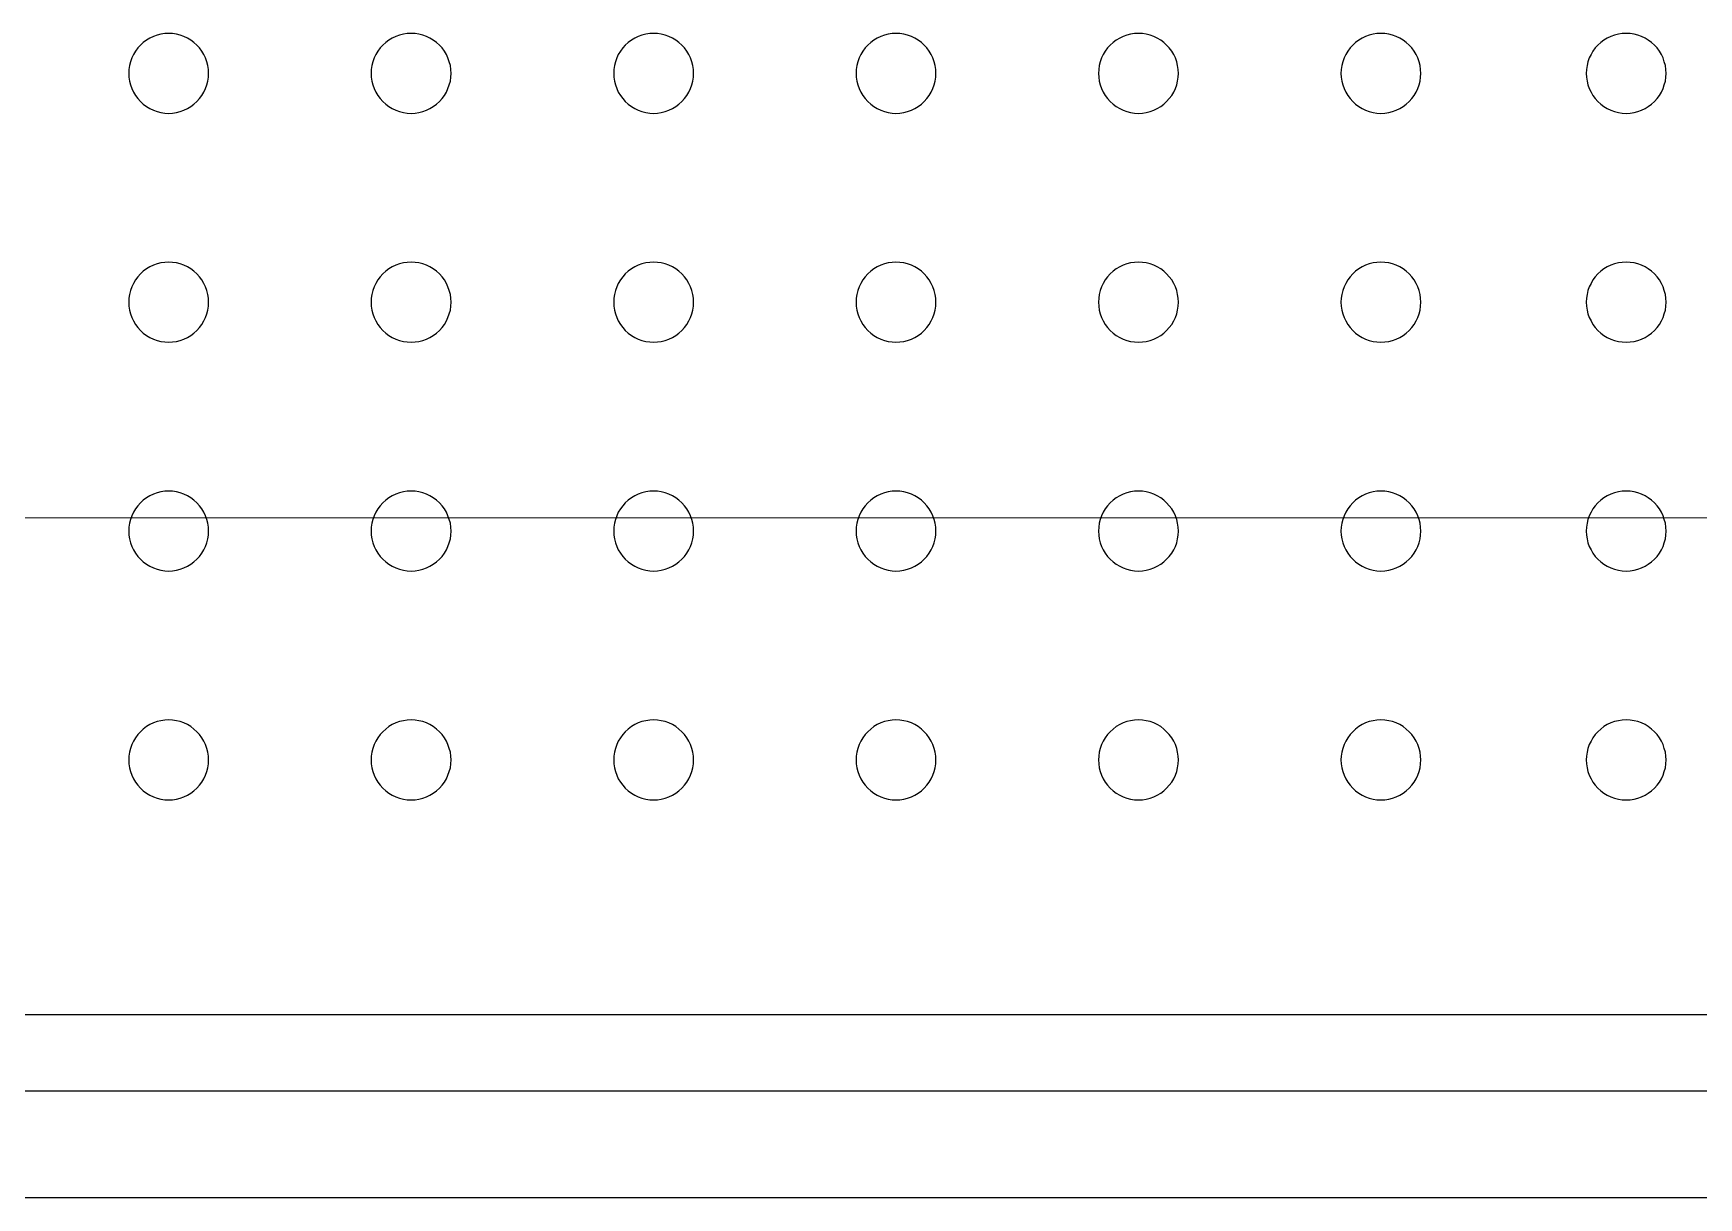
# Model space of a CAD drawing. Header units: millimetres. Extents: x -159872 to 386485, y -250577 to 158966.
# Drawn here: x 158879.3 to 159005.1, y 9979.2 to 10067.2 of the extents above; entities that cross this region are included whole.
import ezdxf

# ---------------------------------------------------------------- set-up
doc = ezdxf.new("R2010")
doc.units = ezdxf.units.MM
doc.layers.get('0').update_dxf_attribs({"lineweight": 25})
doc.layers.add('LDS-equipment-kitchen equipment', color=3, linetype='Continuous', lineweight=13)

# ---------------------------------------------------------------- blocks, each defined once
blk = doc.blocks.new('A$C41f9af21')
at = {"lineweight": 25}
for points in [[(258.39, 441.9, 0), (258.4, 441.61, 0), (258.45, 441.31, 0), (258.52, 441.03, 0), (258.62, 440.75, 0), (258.75, 440.48, 0), (258.9, 440.23, 0), (259.08, 439.99, 0), (259.27, 439.77, 0), (259.49, 439.57, 0), (259.73, 439.39, 0), (259.99, 439.24, 0), (260.25, 439.11, 0), (260.53, 439.01, 0), (260.82, 438.94, 0), (261.11, 438.9, 0), (261.41, 438.88, 0), (261.7, 438.9, 0), (262, 438.94, 0), (262.28, 439.01, 0), (262.56, 439.11, 0), (262.83, 439.24, 0), (263.08, 439.39, 0), (263.32, 439.57, 0), (263.54, 439.77, 0), (263.74, 439.99, 0), (263.92, 440.23, 0), (264.07, 440.48, 0), (264.2, 440.75, 0), (264.3, 441.03, 0), (264.37, 441.31, 0), (264.41, 441.61, 0), (264.43, 441.9, 0), (264.41, 442.2, 0), (264.37, 442.49, 0), (264.3, 442.78, 0), (264.2, 443.06, 0), (264.07, 443.32, 0), (263.92, 443.58, 0), (263.74, 443.82, 0), (263.54, 444.04, 0), (263.32, 444.23, 0), (263.08, 444.41, 0), (262.83, 444.56, 0), (262.56, 444.69, 0), (262.28, 444.79, 0), (262, 444.86, 0), (261.7, 444.91, 0), (261.41, 444.92, 0), (261.11, 444.91, 0), (260.82, 444.86, 0), (260.53, 444.79, 0), (260.25, 444.69, 0), (259.99, 444.56, 0), (259.73, 444.41, 0), (259.49, 444.23, 0), (259.27, 444.04, 0), (259.08, 443.82, 0), (258.9, 443.58, 0), (258.75, 443.32, 0), (258.62, 443.06, 0), (258.52, 442.78, 0), (258.45, 442.49, 0), (258.4, 442.2, 0), (258.39, 441.9, 0)], [(276.71, 441.9, 0), (276.72, 441.61, 0), (276.77, 441.31, 0), (276.84, 441.03, 0), (276.94, 440.75, 0), (277.06, 440.48, 0), (277.22, 440.23, 0), (277.39, 439.99, 0), (277.59, 439.77, 0), (277.81, 439.57, 0), (278.05, 439.39, 0), (278.3, 439.24, 0), (278.57, 439.11, 0), (278.85, 439.01, 0), (279.14, 438.94, 0), (279.43, 438.9, 0), (279.73, 438.88, 0), (280.02, 438.9, 0), (280.31, 438.94, 0), (280.6, 439.01, 0), (280.88, 439.11, 0), (281.15, 439.24, 0), (281.4, 439.39, 0), (281.64, 439.57, 0), (281.86, 439.77, 0), (282.06, 439.99, 0), (282.24, 440.23, 0), (282.39, 440.48, 0), (282.51, 440.75, 0), (282.61, 441.03, 0), (282.69, 441.31, 0), (282.73, 441.61, 0), (282.74, 441.9, 0), (282.73, 442.2, 0), (282.69, 442.49, 0), (282.61, 442.78, 0), (282.51, 443.06, 0), (282.39, 443.32, 0), (282.24, 443.58, 0), (282.06, 443.82, 0), (281.86, 444.04, 0), (281.64, 444.23, 0), (281.4, 444.41, 0), (281.15, 444.56, 0), (280.88, 444.69, 0), (280.6, 444.79, 0), (280.31, 444.86, 0), (280.02, 444.91, 0), (279.73, 444.92, 0), (279.43, 444.91, 0), (279.14, 444.86, 0), (278.85, 444.79, 0), (278.57, 444.69, 0), (278.3, 444.56, 0), (278.05, 444.41, 0), (277.81, 444.23, 0), (277.59, 444.04, 0), (277.39, 443.82, 0), (277.22, 443.58, 0), (277.06, 443.32, 0), (276.94, 443.06, 0), (276.84, 442.78, 0), (276.77, 442.49, 0), (276.72, 442.2, 0), (276.71, 441.9, 0)], [(295.03, 441.9, 0), (295.04, 441.61, 0), (295.08, 441.31, 0), (295.16, 441.03, 0), (295.26, 440.75, 0), (295.38, 440.48, 0), (295.54, 440.23, 0), (295.71, 439.99, 0), (295.91, 439.77, 0), (296.13, 439.57, 0), (296.37, 439.39, 0), (296.62, 439.24, 0), (296.89, 439.11, 0), (297.17, 439.01, 0), (297.46, 438.94, 0), (297.75, 438.9, 0), (298.04, 438.88, 0), (298.34, 438.9, 0), (298.63, 438.94, 0), (298.92, 439.01, 0), (299.2, 439.11, 0), (299.47, 439.24, 0), (299.72, 439.39, 0), (299.96, 439.57, 0), (300.18, 439.77, 0), (300.38, 439.99, 0), (300.55, 440.23, 0), (300.71, 440.48, 0), (300.83, 440.75, 0), (300.93, 441.03, 0), (301, 441.31, 0), (301.05, 441.61, 0), (301.06, 441.9, 0), (301.05, 442.2, 0), (301, 442.49, 0), (300.93, 442.78, 0), (300.83, 443.06, 0), (300.71, 443.32, 0), (300.55, 443.58, 0), (300.38, 443.82, 0), (300.18, 444.04, 0), (299.96, 444.23, 0), (299.72, 444.41, 0), (299.47, 444.56, 0), (299.2, 444.69, 0), (298.92, 444.79, 0), (298.63, 444.86, 0), (298.34, 444.91, 0), (298.04, 444.92, 0), (297.75, 444.91, 0), (297.46, 444.86, 0), (297.17, 444.79, 0), (296.89, 444.69, 0), (296.62, 444.56, 0), (296.37, 444.41, 0), (296.13, 444.23, 0), (295.91, 444.04, 0), (295.71, 443.82, 0), (295.54, 443.58, 0), (295.38, 443.32, 0), (295.26, 443.06, 0), (295.16, 442.78, 0), (295.08, 442.49, 0), (295.04, 442.2, 0), (295.03, 441.9, 0)], [(313.34, 441.9, 0), (313.36, 441.61, 0), (313.4, 441.31, 0), (313.47, 441.03, 0), (313.57, 440.75, 0), (313.7, 440.48, 0), (313.85, 440.23, 0), (314.03, 439.99, 0), (314.23, 439.77, 0), (314.45, 439.57, 0), (314.69, 439.39, 0), (314.94, 439.24, 0), (315.21, 439.11, 0), (315.49, 439.01, 0), (315.77, 438.94, 0), (316.07, 438.9, 0), (316.36, 438.88, 0), (316.66, 438.9, 0), (316.95, 438.94, 0), (317.24, 439.01, 0), (317.52, 439.11, 0), (317.79, 439.24, 0), (318.04, 439.39, 0), (318.28, 439.57, 0), (318.5, 439.77, 0), (318.7, 439.99, 0), (318.87, 440.23, 0), (319.02, 440.48, 0), (319.15, 440.75, 0), (319.25, 441.03, 0), (319.32, 441.31, 0), (319.37, 441.61, 0), (319.38, 441.9, 0), (319.37, 442.2, 0), (319.32, 442.49, 0), (319.25, 442.78, 0), (319.15, 443.06, 0), (319.02, 443.32, 0), (318.87, 443.58, 0), (318.7, 443.82, 0), (318.5, 444.04, 0), (318.28, 444.23, 0), (318.04, 444.41, 0), (317.79, 444.56, 0), (317.52, 444.69, 0), (317.24, 444.79, 0), (316.95, 444.86, 0), (316.66, 444.91, 0), (316.36, 444.92, 0), (316.07, 444.91, 0), (315.77, 444.86, 0), (315.49, 444.79, 0), (315.21, 444.69, 0), (314.94, 444.56, 0), (314.69, 444.41, 0), (314.45, 444.23, 0), (314.23, 444.04, 0), (314.03, 443.82, 0), (313.85, 443.58, 0), (313.7, 443.32, 0), (313.57, 443.06, 0), (313.47, 442.78, 0), (313.4, 442.49, 0), (313.36, 442.2, 0), (313.34, 441.9, 0)], [(331.66, 441.9, 0), (331.68, 441.61, 0), (331.72, 441.31, 0), (331.79, 441.03, 0), (331.89, 440.75, 0), (332.02, 440.48, 0), (332.17, 440.23, 0), (332.35, 439.99, 0), (332.55, 439.77, 0), (332.77, 439.57, 0), (333, 439.39, 0), (333.26, 439.24, 0), (333.53, 439.11, 0), (333.8, 439.01, 0), (334.09, 438.94, 0), (334.39, 438.9, 0), (334.68, 438.88, 0), (334.98, 438.9, 0), (335.27, 438.94, 0), (335.56, 439.01, 0), (335.84, 439.11, 0), (336.1, 439.24, 0), (336.36, 439.39, 0), (336.6, 439.57, 0), (336.81, 439.77, 0), (337.01, 439.99, 0), (337.19, 440.23, 0), (337.34, 440.48, 0), (337.47, 440.75, 0), (337.57, 441.03, 0), (337.64, 441.31, 0), (337.68, 441.61, 0), (337.7, 441.9, 0), (337.68, 442.2, 0), (337.64, 442.49, 0), (337.57, 442.78, 0), (337.47, 443.06, 0), (337.34, 443.32, 0), (337.19, 443.58, 0), (337.01, 443.82, 0), (336.81, 444.04, 0), (336.6, 444.23, 0), (336.36, 444.41, 0), (336.1, 444.56, 0), (335.84, 444.69, 0), (335.56, 444.79, 0), (335.27, 444.86, 0), (334.98, 444.91, 0), (334.68, 444.92, 0), (334.39, 444.91, 0), (334.09, 444.86, 0), (333.8, 444.79, 0), (333.53, 444.69, 0), (333.26, 444.56, 0), (333, 444.41, 0), (332.77, 444.23, 0), (332.55, 444.04, 0), (332.35, 443.82, 0), (332.17, 443.58, 0), (332.02, 443.32, 0), (331.89, 443.06, 0), (331.79, 442.78, 0), (331.72, 442.49, 0), (331.68, 442.2, 0), (331.66, 441.9, 0)], [(349.98, 441.9, 0), (350, 441.61, 0), (350.04, 441.31, 0), (350.11, 441.03, 0), (350.21, 440.75, 0), (350.34, 440.48, 0), (350.49, 440.23, 0), (350.67, 439.99, 0), (350.87, 439.77, 0), (351.08, 439.57, 0), (351.32, 439.39, 0), (351.58, 439.24, 0), (351.84, 439.11, 0), (352.12, 439.01, 0), (352.41, 438.94, 0), (352.7, 438.9, 0), (353, 438.88, 0), (353.29, 438.9, 0), (353.59, 438.94, 0), (353.88, 439.01, 0), (354.15, 439.11, 0), (354.42, 439.24, 0), (354.68, 439.39, 0), (354.91, 439.57, 0), (355.13, 439.77, 0), (355.33, 439.99, 0), (355.51, 440.23, 0), (355.66, 440.48, 0), (355.79, 440.75, 0), (355.89, 441.03, 0), (355.96, 441.31, 0), (356, 441.61, 0), (356.02, 441.9, 0), (356, 442.2, 0), (355.96, 442.49, 0), (355.89, 442.78, 0), (355.79, 443.06, 0), (355.66, 443.32, 0), (355.51, 443.58, 0), (355.33, 443.82, 0), (355.13, 444.04, 0), (354.91, 444.23, 0), (354.68, 444.41, 0), (354.42, 444.56, 0), (354.15, 444.69, 0), (353.88, 444.79, 0), (353.59, 444.86, 0), (353.29, 444.91, 0), (353, 444.92, 0), (352.7, 444.91, 0), (352.41, 444.86, 0), (352.12, 444.79, 0), (351.84, 444.69, 0), (351.58, 444.56, 0), (351.32, 444.41, 0), (351.08, 444.23, 0), (350.87, 444.04, 0), (350.67, 443.82, 0), (350.49, 443.58, 0), (350.34, 443.32, 0), (350.21, 443.06, 0), (350.11, 442.78, 0), (350.04, 442.49, 0), (350, 442.2, 0), (349.98, 441.9, 0)], [(368.51, 441.9, 0), (368.52, 441.61, 0), (368.57, 441.31, 0), (368.64, 441.03, 0), (368.74, 440.75, 0), (368.87, 440.48, 0), (369.02, 440.23, 0), (369.19, 439.99, 0), (369.39, 439.77, 0), (369.61, 439.57, 0), (369.85, 439.39, 0), (370.1, 439.24, 0), (370.37, 439.11, 0), (370.65, 439.01, 0), (370.94, 438.94, 0), (371.23, 438.9, 0), (371.53, 438.88, 0), (371.82, 438.9, 0), (372.12, 438.94, 0), (372.4, 439.01, 0), (372.68, 439.11, 0), (372.95, 439.24, 0), (373.2, 439.39, 0), (373.44, 439.57, 0), (373.66, 439.77, 0), (373.86, 439.99, 0), (374.04, 440.23, 0), (374.19, 440.48, 0), (374.31, 440.75, 0), (374.41, 441.03, 0), (374.49, 441.31, 0), (374.53, 441.61, 0), (374.54, 441.9, 0), (374.53, 442.2, 0), (374.49, 442.49, 0), (374.41, 442.78, 0), (374.31, 443.06, 0), (374.19, 443.32, 0), (374.04, 443.58, 0), (373.86, 443.82, 0), (373.66, 444.04, 0), (373.44, 444.23, 0), (373.2, 444.41, 0), (372.95, 444.56, 0), (372.68, 444.69, 0), (372.4, 444.79, 0), (372.12, 444.86, 0), (371.82, 444.91, 0), (371.53, 444.92, 0), (371.23, 444.91, 0), (370.94, 444.86, 0), (370.65, 444.79, 0), (370.37, 444.69, 0), (370.1, 444.56, 0), (369.85, 444.41, 0), (369.61, 444.23, 0), (369.39, 444.04, 0), (369.19, 443.82, 0), (369.02, 443.58, 0), (368.87, 443.32, 0), (368.74, 443.06, 0), (368.64, 442.78, 0), (368.57, 442.49, 0), (368.52, 442.2, 0), (368.51, 441.9, 0)], [(258.39, 424.62, 0), (258.4, 424.32, 0), (258.45, 424.03, 0), (258.52, 423.74, 0), (258.62, 423.47, 0), (258.75, 423.2, 0), (258.9, 422.94, 0), (259.08, 422.71, 0), (259.27, 422.49, 0), (259.49, 422.29, 0), (259.73, 422.11, 0), (259.99, 421.96, 0), (260.25, 421.83, 0), (260.53, 421.73, 0), (260.82, 421.66, 0), (261.11, 421.62, 0), (261.41, 421.6, 0), (261.7, 421.62, 0), (262, 421.66, 0), (262.28, 421.73, 0), (262.56, 421.83, 0), (262.83, 421.96, 0), (263.08, 422.11, 0), (263.32, 422.29, 0), (263.54, 422.49, 0), (263.74, 422.71, 0), (263.92, 422.94, 0), (264.07, 423.2, 0), (264.2, 423.47, 0), (264.3, 423.74, 0), (264.37, 424.03, 0), (264.41, 424.32, 0), (264.43, 424.62, 0), (264.41, 424.92, 0), (264.37, 425.21, 0), (264.3, 425.5, 0), (264.2, 425.78, 0), (264.07, 426.04, 0), (263.92, 426.3, 0), (263.74, 426.54, 0), (263.54, 426.75, 0), (263.32, 426.95, 0), (263.08, 427.13, 0), (262.83, 427.28, 0), (262.56, 427.41, 0), (262.28, 427.51, 0), (262, 427.58, 0), (261.7, 427.62, 0), (261.41, 427.64, 0), (261.11, 427.62, 0), (260.82, 427.58, 0), (260.53, 427.51, 0), (260.25, 427.41, 0), (259.99, 427.28, 0), (259.73, 427.13, 0), (259.49, 426.95, 0), (259.27, 426.75, 0), (259.08, 426.54, 0), (258.9, 426.3, 0), (258.75, 426.04, 0), (258.62, 425.78, 0), (258.52, 425.5, 0), (258.45, 425.21, 0), (258.4, 424.92, 0), (258.39, 424.62, 0)], [(276.71, 424.62, 0), (276.72, 424.32, 0), (276.77, 424.03, 0), (276.84, 423.74, 0), (276.94, 423.47, 0), (277.06, 423.2, 0), (277.22, 422.94, 0), (277.39, 422.71, 0), (277.59, 422.49, 0), (277.81, 422.29, 0), (278.05, 422.11, 0), (278.3, 421.96, 0), (278.57, 421.83, 0), (278.85, 421.73, 0), (279.14, 421.66, 0), (279.43, 421.62, 0), (279.73, 421.6, 0), (280.02, 421.62, 0), (280.31, 421.66, 0), (280.6, 421.73, 0), (280.88, 421.83, 0), (281.15, 421.96, 0), (281.4, 422.11, 0), (281.64, 422.29, 0), (281.86, 422.49, 0), (282.06, 422.71, 0), (282.24, 422.94, 0), (282.39, 423.2, 0), (282.51, 423.47, 0), (282.61, 423.74, 0), (282.69, 424.03, 0), (282.73, 424.32, 0), (282.74, 424.62, 0), (282.73, 424.92, 0), (282.69, 425.21, 0), (282.61, 425.5, 0), (282.51, 425.78, 0), (282.39, 426.04, 0), (282.24, 426.3, 0), (282.06, 426.54, 0), (281.86, 426.75, 0), (281.64, 426.95, 0), (281.4, 427.13, 0), (281.15, 427.28, 0), (280.88, 427.41, 0), (280.6, 427.51, 0), (280.31, 427.58, 0), (280.02, 427.62, 0), (279.73, 427.64, 0), (279.43, 427.62, 0), (279.14, 427.58, 0), (278.85, 427.51, 0), (278.57, 427.41, 0), (278.3, 427.28, 0), (278.05, 427.13, 0), (277.81, 426.95, 0), (277.59, 426.75, 0), (277.39, 426.54, 0), (277.22, 426.3, 0), (277.06, 426.04, 0), (276.94, 425.78, 0), (276.84, 425.5, 0), (276.77, 425.21, 0), (276.72, 424.92, 0), (276.71, 424.62, 0)], [(295.03, 424.62, 0), (295.04, 424.32, 0), (295.08, 424.03, 0), (295.16, 423.74, 0), (295.26, 423.47, 0), (295.38, 423.2, 0), (295.54, 422.94, 0), (295.71, 422.71, 0), (295.91, 422.49, 0), (296.13, 422.29, 0), (296.37, 422.11, 0), (296.62, 421.96, 0), (296.89, 421.83, 0), (297.17, 421.73, 0), (297.46, 421.66, 0), (297.75, 421.62, 0), (298.04, 421.6, 0), (298.34, 421.62, 0), (298.63, 421.66, 0), (298.92, 421.73, 0), (299.2, 421.83, 0), (299.47, 421.96, 0), (299.72, 422.11, 0), (299.96, 422.29, 0), (300.18, 422.49, 0), (300.38, 422.71, 0), (300.55, 422.94, 0), (300.71, 423.2, 0), (300.83, 423.47, 0), (300.93, 423.74, 0), (301, 424.03, 0), (301.05, 424.32, 0), (301.06, 424.62, 0), (301.05, 424.92, 0), (301, 425.21, 0), (300.93, 425.5, 0), (300.83, 425.78, 0), (300.71, 426.04, 0), (300.55, 426.3, 0), (300.38, 426.54, 0), (300.18, 426.75, 0), (299.96, 426.95, 0), (299.72, 427.13, 0), (299.47, 427.28, 0), (299.2, 427.41, 0), (298.92, 427.51, 0), (298.63, 427.58, 0), (298.34, 427.62, 0), (298.04, 427.64, 0), (297.75, 427.62, 0), (297.46, 427.58, 0), (297.17, 427.51, 0), (296.89, 427.41, 0), (296.62, 427.28, 0), (296.37, 427.13, 0), (296.13, 426.95, 0), (295.91, 426.75, 0), (295.71, 426.54, 0), (295.54, 426.3, 0), (295.38, 426.04, 0), (295.26, 425.78, 0), (295.16, 425.5, 0), (295.08, 425.21, 0), (295.04, 424.92, 0), (295.03, 424.62, 0)], [(313.34, 424.62, 0), (313.36, 424.32, 0), (313.4, 424.03, 0), (313.47, 423.74, 0), (313.57, 423.47, 0), (313.7, 423.2, 0), (313.85, 422.94, 0), (314.03, 422.71, 0), (314.23, 422.49, 0), (314.45, 422.29, 0), (314.69, 422.11, 0), (314.94, 421.96, 0), (315.21, 421.83, 0), (315.49, 421.73, 0), (315.77, 421.66, 0), (316.07, 421.62, 0), (316.36, 421.6, 0), (316.66, 421.62, 0), (316.95, 421.66, 0), (317.24, 421.73, 0), (317.52, 421.83, 0), (317.79, 421.96, 0), (318.04, 422.11, 0), (318.28, 422.29, 0), (318.5, 422.49, 0), (318.7, 422.71, 0), (318.87, 422.94, 0), (319.02, 423.2, 0), (319.15, 423.47, 0), (319.25, 423.74, 0), (319.32, 424.03, 0), (319.37, 424.32, 0), (319.38, 424.62, 0), (319.37, 424.92, 0), (319.32, 425.21, 0), (319.25, 425.5, 0), (319.15, 425.78, 0), (319.02, 426.04, 0), (318.87, 426.3, 0), (318.7, 426.54, 0), (318.5, 426.75, 0), (318.28, 426.95, 0), (318.04, 427.13, 0), (317.79, 427.28, 0), (317.52, 427.41, 0), (317.24, 427.51, 0), (316.95, 427.58, 0), (316.66, 427.62, 0), (316.36, 427.64, 0), (316.07, 427.62, 0), (315.77, 427.58, 0), (315.49, 427.51, 0), (315.21, 427.41, 0), (314.94, 427.28, 0), (314.69, 427.13, 0), (314.45, 426.95, 0), (314.23, 426.75, 0), (314.03, 426.54, 0), (313.85, 426.3, 0), (313.7, 426.04, 0), (313.57, 425.78, 0), (313.47, 425.5, 0), (313.4, 425.21, 0), (313.36, 424.92, 0), (313.34, 424.62, 0)], [(331.66, 424.62, 0), (331.68, 424.32, 0), (331.72, 424.03, 0), (331.79, 423.74, 0), (331.89, 423.47, 0), (332.02, 423.2, 0), (332.17, 422.94, 0), (332.35, 422.71, 0), (332.55, 422.49, 0), (332.77, 422.29, 0), (333, 422.11, 0), (333.26, 421.96, 0), (333.53, 421.83, 0), (333.8, 421.73, 0), (334.09, 421.66, 0), (334.39, 421.62, 0), (334.68, 421.6, 0), (334.98, 421.62, 0), (335.27, 421.66, 0), (335.56, 421.73, 0), (335.84, 421.83, 0), (336.1, 421.96, 0), (336.36, 422.11, 0), (336.6, 422.29, 0), (336.81, 422.49, 0), (337.01, 422.71, 0), (337.19, 422.94, 0), (337.34, 423.2, 0), (337.47, 423.47, 0), (337.57, 423.74, 0), (337.64, 424.03, 0), (337.68, 424.32, 0), (337.7, 424.62, 0), (337.68, 424.92, 0), (337.64, 425.21, 0), (337.57, 425.5, 0), (337.47, 425.78, 0), (337.34, 426.04, 0), (337.19, 426.3, 0), (337.01, 426.54, 0), (336.81, 426.75, 0), (336.6, 426.95, 0), (336.36, 427.13, 0), (336.1, 427.28, 0), (335.84, 427.41, 0), (335.56, 427.51, 0), (335.27, 427.58, 0), (334.98, 427.62, 0), (334.68, 427.64, 0), (334.39, 427.62, 0), (334.09, 427.58, 0), (333.8, 427.51, 0), (333.53, 427.41, 0), (333.26, 427.28, 0), (333, 427.13, 0), (332.77, 426.95, 0), (332.55, 426.75, 0), (332.35, 426.54, 0), (332.17, 426.3, 0), (332.02, 426.04, 0), (331.89, 425.78, 0), (331.79, 425.5, 0), (331.72, 425.21, 0), (331.68, 424.92, 0), (331.66, 424.62, 0)], [(349.98, 424.62, 0), (350, 424.32, 0), (350.04, 424.03, 0), (350.11, 423.74, 0), (350.21, 423.47, 0), (350.34, 423.2, 0), (350.49, 422.94, 0), (350.67, 422.71, 0), (350.87, 422.49, 0), (351.08, 422.29, 0), (351.32, 422.11, 0), (351.58, 421.96, 0), (351.84, 421.83, 0), (352.12, 421.73, 0), (352.41, 421.66, 0), (352.7, 421.62, 0), (353, 421.6, 0), (353.29, 421.62, 0), (353.59, 421.66, 0), (353.88, 421.73, 0), (354.15, 421.83, 0), (354.42, 421.96, 0), (354.68, 422.11, 0), (354.91, 422.29, 0), (355.13, 422.49, 0), (355.33, 422.71, 0), (355.51, 422.94, 0), (355.66, 423.2, 0), (355.79, 423.47, 0), (355.89, 423.74, 0), (355.96, 424.03, 0), (356, 424.32, 0), (356.02, 424.62, 0), (356, 424.92, 0), (355.96, 425.21, 0), (355.89, 425.5, 0), (355.79, 425.78, 0), (355.66, 426.04, 0), (355.51, 426.3, 0), (355.33, 426.54, 0), (355.13, 426.75, 0), (354.91, 426.95, 0), (354.68, 427.13, 0), (354.42, 427.28, 0), (354.15, 427.41, 0), (353.88, 427.51, 0), (353.59, 427.58, 0), (353.29, 427.62, 0), (353, 427.64, 0), (352.7, 427.62, 0), (352.41, 427.58, 0), (352.12, 427.51, 0), (351.84, 427.41, 0), (351.58, 427.28, 0), (351.32, 427.13, 0), (351.08, 426.95, 0), (350.87, 426.75, 0), (350.67, 426.54, 0), (350.49, 426.3, 0), (350.34, 426.04, 0), (350.21, 425.78, 0), (350.11, 425.5, 0), (350.04, 425.21, 0), (350, 424.92, 0), (349.98, 424.62, 0)], [(368.51, 424.62, 0), (368.52, 424.32, 0), (368.57, 424.03, 0), (368.64, 423.74, 0), (368.74, 423.47, 0), (368.87, 423.2, 0), (369.02, 422.94, 0), (369.19, 422.71, 0), (369.39, 422.49, 0), (369.61, 422.29, 0), (369.85, 422.11, 0), (370.1, 421.96, 0), (370.37, 421.83, 0), (370.65, 421.73, 0), (370.94, 421.66, 0), (371.23, 421.62, 0), (371.53, 421.6, 0), (371.82, 421.62, 0), (372.12, 421.66, 0), (372.4, 421.73, 0), (372.68, 421.83, 0), (372.95, 421.96, 0), (373.2, 422.11, 0), (373.44, 422.29, 0), (373.66, 422.49, 0), (373.86, 422.71, 0), (374.04, 422.94, 0), (374.19, 423.2, 0), (374.31, 423.47, 0), (374.41, 423.74, 0), (374.49, 424.03, 0), (374.53, 424.32, 0), (374.54, 424.62, 0), (374.53, 424.92, 0), (374.49, 425.21, 0), (374.41, 425.5, 0), (374.31, 425.78, 0), (374.19, 426.04, 0), (374.04, 426.3, 0), (373.86, 426.54, 0), (373.66, 426.75, 0), (373.44, 426.95, 0), (373.2, 427.13, 0), (372.95, 427.28, 0), (372.68, 427.41, 0), (372.4, 427.51, 0), (372.12, 427.58, 0), (371.82, 427.62, 0), (371.53, 427.64, 0), (371.23, 427.62, 0), (370.94, 427.58, 0), (370.65, 427.51, 0), (370.37, 427.41, 0), (370.1, 427.28, 0), (369.85, 427.13, 0), (369.61, 426.95, 0), (369.39, 426.75, 0), (369.19, 426.54, 0), (369.02, 426.3, 0), (368.87, 426.04, 0), (368.74, 425.78, 0), (368.64, 425.5, 0), (368.57, 425.21, 0), (368.52, 424.92, 0), (368.51, 424.62, 0)], [(258.39, 407.34, 0), (258.4, 407.04, 0), (258.45, 406.75, 0), (258.52, 406.46, 0), (258.62, 406.18, 0), (258.75, 405.92, 0), (258.9, 405.66, 0), (259.08, 405.42, 0), (259.27, 405.21, 0), (259.49, 405.01, 0), (259.73, 404.83, 0), (259.99, 404.68, 0), (260.25, 404.55, 0), (260.53, 404.45, 0), (260.82, 404.38, 0), (261.11, 404.34, 0), (261.41, 404.32, 0), (261.7, 404.34, 0), (262, 404.38, 0), (262.28, 404.45, 0), (262.56, 404.55, 0), (262.83, 404.68, 0), (263.08, 404.83, 0), (263.32, 405.01, 0), (263.54, 405.21, 0), (263.74, 405.42, 0), (263.92, 405.66, 0), (264.07, 405.92, 0), (264.2, 406.18, 0), (264.3, 406.46, 0), (264.37, 406.75, 0), (264.41, 407.04, 0), (264.43, 407.34, 0), (264.41, 407.63, 0), (264.37, 407.93, 0), (264.3, 408.22, 0), (264.2, 408.49, 0), (264.07, 408.76, 0), (263.92, 409.02, 0), (263.74, 409.25, 0), (263.54, 409.47, 0), (263.32, 409.67, 0), (263.08, 409.85, 0), (262.83, 410, 0), (262.56, 410.13, 0), (262.28, 410.23, 0), (262, 410.3, 0), (261.7, 410.34, 0), (261.41, 410.36, 0), (261.11, 410.34, 0), (260.82, 410.3, 0), (260.53, 410.23, 0), (260.25, 410.13, 0), (259.99, 410, 0), (259.73, 409.85, 0), (259.49, 409.67, 0), (259.27, 409.47, 0), (259.08, 409.25, 0), (258.9, 409.02, 0), (258.75, 408.76, 0), (258.62, 408.49, 0), (258.52, 408.22, 0), (258.45, 407.93, 0), (258.4, 407.63, 0), (258.39, 407.34, 0)], [(276.71, 407.34, 0), (276.72, 407.04, 0), (276.77, 406.75, 0), (276.84, 406.46, 0), (276.94, 406.18, 0), (277.06, 405.92, 0), (277.22, 405.66, 0), (277.39, 405.42, 0), (277.59, 405.21, 0), (277.81, 405.01, 0), (278.05, 404.83, 0), (278.3, 404.68, 0), (278.57, 404.55, 0), (278.85, 404.45, 0), (279.14, 404.38, 0), (279.43, 404.34, 0), (279.73, 404.32, 0), (280.02, 404.34, 0), (280.31, 404.38, 0), (280.6, 404.45, 0), (280.88, 404.55, 0), (281.15, 404.68, 0), (281.4, 404.83, 0), (281.64, 405.01, 0), (281.86, 405.21, 0), (282.06, 405.42, 0), (282.24, 405.66, 0), (282.39, 405.92, 0), (282.51, 406.18, 0), (282.61, 406.46, 0), (282.69, 406.75, 0), (282.73, 407.04, 0), (282.74, 407.34, 0), (282.73, 407.63, 0), (282.69, 407.93, 0), (282.61, 408.22, 0), (282.51, 408.49, 0), (282.39, 408.76, 0), (282.24, 409.02, 0), (282.06, 409.25, 0), (281.86, 409.47, 0), (281.64, 409.67, 0), (281.4, 409.85, 0), (281.15, 410, 0), (280.88, 410.13, 0), (280.6, 410.23, 0), (280.31, 410.3, 0), (280.02, 410.34, 0), (279.73, 410.36, 0), (279.43, 410.34, 0), (279.14, 410.3, 0), (278.85, 410.23, 0), (278.57, 410.13, 0), (278.3, 410, 0), (278.05, 409.85, 0), (277.81, 409.67, 0), (277.59, 409.47, 0), (277.39, 409.25, 0), (277.22, 409.02, 0), (277.06, 408.76, 0), (276.94, 408.49, 0), (276.84, 408.22, 0), (276.77, 407.93, 0), (276.72, 407.63, 0), (276.71, 407.34, 0)], [(295.03, 407.34, 0), (295.04, 407.04, 0), (295.08, 406.75, 0), (295.16, 406.46, 0), (295.26, 406.18, 0), (295.38, 405.92, 0), (295.54, 405.66, 0), (295.71, 405.42, 0), (295.91, 405.21, 0), (296.13, 405.01, 0), (296.37, 404.83, 0), (296.62, 404.68, 0), (296.89, 404.55, 0), (297.17, 404.45, 0), (297.46, 404.38, 0), (297.75, 404.34, 0), (298.04, 404.32, 0), (298.34, 404.34, 0), (298.63, 404.38, 0), (298.92, 404.45, 0), (299.2, 404.55, 0), (299.47, 404.68, 0), (299.72, 404.83, 0), (299.96, 405.01, 0), (300.18, 405.21, 0), (300.38, 405.42, 0), (300.55, 405.66, 0), (300.71, 405.92, 0), (300.83, 406.18, 0), (300.93, 406.46, 0), (301, 406.75, 0), (301.05, 407.04, 0), (301.06, 407.34, 0), (301.05, 407.63, 0), (301, 407.93, 0), (300.93, 408.22, 0), (300.83, 408.49, 0), (300.71, 408.76, 0), (300.55, 409.02, 0), (300.38, 409.25, 0), (300.18, 409.47, 0), (299.96, 409.67, 0), (299.72, 409.85, 0), (299.47, 410, 0), (299.2, 410.13, 0), (298.92, 410.23, 0), (298.63, 410.3, 0), (298.34, 410.34, 0), (298.04, 410.36, 0), (297.75, 410.34, 0), (297.46, 410.3, 0), (297.17, 410.23, 0), (296.89, 410.13, 0), (296.62, 410, 0), (296.37, 409.85, 0), (296.13, 409.67, 0), (295.91, 409.47, 0), (295.71, 409.25, 0), (295.54, 409.02, 0), (295.38, 408.76, 0), (295.26, 408.49, 0), (295.16, 408.22, 0), (295.08, 407.93, 0), (295.04, 407.63, 0), (295.03, 407.34, 0)], [(313.34, 407.34, 0), (313.36, 407.04, 0), (313.4, 406.75, 0), (313.47, 406.46, 0), (313.57, 406.18, 0), (313.7, 405.92, 0), (313.85, 405.66, 0), (314.03, 405.42, 0), (314.23, 405.21, 0), (314.45, 405.01, 0), (314.69, 404.83, 0), (314.94, 404.68, 0), (315.21, 404.55, 0), (315.49, 404.45, 0), (315.77, 404.38, 0), (316.07, 404.34, 0), (316.36, 404.32, 0), (316.66, 404.34, 0), (316.95, 404.38, 0), (317.24, 404.45, 0), (317.52, 404.55, 0), (317.79, 404.68, 0), (318.04, 404.83, 0), (318.28, 405.01, 0), (318.5, 405.21, 0), (318.7, 405.42, 0), (318.87, 405.66, 0), (319.02, 405.92, 0), (319.15, 406.18, 0), (319.25, 406.46, 0), (319.32, 406.75, 0), (319.37, 407.04, 0), (319.38, 407.34, 0), (319.37, 407.63, 0), (319.32, 407.93, 0), (319.25, 408.22, 0), (319.15, 408.49, 0), (319.02, 408.76, 0), (318.87, 409.02, 0), (318.7, 409.25, 0), (318.5, 409.47, 0), (318.28, 409.67, 0), (318.04, 409.85, 0), (317.79, 410, 0), (317.52, 410.13, 0), (317.24, 410.23, 0), (316.95, 410.3, 0), (316.66, 410.34, 0), (316.36, 410.36, 0), (316.07, 410.34, 0), (315.77, 410.3, 0), (315.49, 410.23, 0), (315.21, 410.13, 0), (314.94, 410, 0), (314.69, 409.85, 0), (314.45, 409.67, 0), (314.23, 409.47, 0), (314.03, 409.25, 0), (313.85, 409.02, 0), (313.7, 408.76, 0), (313.57, 408.49, 0), (313.47, 408.22, 0), (313.4, 407.93, 0), (313.36, 407.63, 0), (313.34, 407.34, 0)], [(331.66, 407.34, 0), (331.68, 407.04, 0), (331.72, 406.75, 0), (331.79, 406.46, 0), (331.89, 406.18, 0), (332.02, 405.92, 0), (332.17, 405.66, 0), (332.35, 405.42, 0), (332.55, 405.21, 0), (332.77, 405.01, 0), (333, 404.83, 0), (333.26, 404.68, 0), (333.53, 404.55, 0), (333.8, 404.45, 0), (334.09, 404.38, 0), (334.39, 404.34, 0), (334.68, 404.32, 0), (334.98, 404.34, 0), (335.27, 404.38, 0), (335.56, 404.45, 0), (335.84, 404.55, 0), (336.1, 404.68, 0), (336.36, 404.83, 0), (336.6, 405.01, 0), (336.81, 405.21, 0), (337.01, 405.42, 0), (337.19, 405.66, 0), (337.34, 405.92, 0), (337.47, 406.18, 0), (337.57, 406.46, 0), (337.64, 406.75, 0), (337.68, 407.04, 0), (337.7, 407.34, 0), (337.68, 407.63, 0), (337.64, 407.93, 0), (337.57, 408.22, 0), (337.47, 408.49, 0), (337.34, 408.76, 0), (337.19, 409.02, 0), (337.01, 409.25, 0), (336.81, 409.47, 0), (336.6, 409.67, 0), (336.36, 409.85, 0), (336.1, 410, 0), (335.84, 410.13, 0), (335.56, 410.23, 0), (335.27, 410.3, 0), (334.98, 410.34, 0), (334.68, 410.36, 0), (334.39, 410.34, 0), (334.09, 410.3, 0), (333.8, 410.23, 0), (333.53, 410.13, 0), (333.26, 410, 0), (333, 409.85, 0), (332.77, 409.67, 0), (332.55, 409.47, 0), (332.35, 409.25, 0), (332.17, 409.02, 0), (332.02, 408.76, 0), (331.89, 408.49, 0), (331.79, 408.22, 0), (331.72, 407.93, 0), (331.68, 407.63, 0), (331.66, 407.34, 0)], [(349.98, 407.34, 0), (350, 407.04, 0), (350.04, 406.75, 0), (350.11, 406.46, 0), (350.21, 406.18, 0), (350.34, 405.92, 0), (350.49, 405.66, 0), (350.67, 405.42, 0), (350.87, 405.21, 0), (351.08, 405.01, 0), (351.32, 404.83, 0), (351.58, 404.68, 0), (351.84, 404.55, 0), (352.12, 404.45, 0), (352.41, 404.38, 0), (352.7, 404.34, 0), (353, 404.32, 0), (353.29, 404.34, 0), (353.59, 404.38, 0), (353.88, 404.45, 0), (354.15, 404.55, 0), (354.42, 404.68, 0), (354.68, 404.83, 0), (354.91, 405.01, 0), (355.13, 405.21, 0), (355.33, 405.42, 0), (355.51, 405.66, 0), (355.66, 405.92, 0), (355.79, 406.18, 0), (355.89, 406.46, 0), (355.96, 406.75, 0), (356, 407.04, 0), (356.02, 407.34, 0), (356, 407.63, 0), (355.96, 407.93, 0), (355.89, 408.22, 0), (355.79, 408.49, 0), (355.66, 408.76, 0), (355.51, 409.02, 0), (355.33, 409.25, 0), (355.13, 409.47, 0), (354.91, 409.67, 0), (354.68, 409.85, 0), (354.42, 410, 0), (354.15, 410.13, 0), (353.88, 410.23, 0), (353.59, 410.3, 0), (353.29, 410.34, 0), (353, 410.36, 0), (352.7, 410.34, 0), (352.41, 410.3, 0), (352.12, 410.23, 0), (351.84, 410.13, 0), (351.58, 410, 0), (351.32, 409.85, 0), (351.08, 409.67, 0), (350.87, 409.47, 0), (350.67, 409.25, 0), (350.49, 409.02, 0), (350.34, 408.76, 0), (350.21, 408.49, 0), (350.11, 408.22, 0), (350.04, 407.93, 0), (350, 407.63, 0), (349.98, 407.34, 0)], [(368.51, 407.34, 0), (368.52, 407.04, 0), (368.57, 406.75, 0), (368.64, 406.46, 0), (368.74, 406.18, 0), (368.87, 405.92, 0), (369.02, 405.66, 0), (369.19, 405.42, 0), (369.39, 405.21, 0), (369.61, 405.01, 0), (369.85, 404.83, 0), (370.1, 404.68, 0), (370.37, 404.55, 0), (370.65, 404.45, 0), (370.94, 404.38, 0), (371.23, 404.34, 0), (371.53, 404.32, 0), (371.82, 404.34, 0), (372.12, 404.38, 0), (372.4, 404.45, 0), (372.68, 404.55, 0), (372.95, 404.68, 0), (373.2, 404.83, 0), (373.44, 405.01, 0), (373.66, 405.21, 0), (373.86, 405.42, 0), (374.04, 405.66, 0), (374.19, 405.92, 0), (374.31, 406.18, 0), (374.41, 406.46, 0), (374.49, 406.75, 0), (374.53, 407.04, 0), (374.54, 407.34, 0), (374.53, 407.63, 0), (374.49, 407.93, 0), (374.41, 408.22, 0), (374.31, 408.49, 0), (374.19, 408.76, 0), (374.04, 409.02, 0), (373.86, 409.25, 0), (373.66, 409.47, 0), (373.44, 409.67, 0), (373.2, 409.85, 0), (372.95, 410, 0), (372.68, 410.13, 0), (372.4, 410.23, 0), (372.12, 410.3, 0), (371.82, 410.34, 0), (371.53, 410.36, 0), (371.23, 410.34, 0), (370.94, 410.3, 0), (370.65, 410.23, 0), (370.37, 410.13, 0), (370.1, 410, 0), (369.85, 409.85, 0), (369.61, 409.67, 0), (369.39, 409.47, 0), (369.19, 409.25, 0), (369.02, 409.02, 0), (368.87, 408.76, 0), (368.74, 408.49, 0), (368.64, 408.22, 0), (368.57, 407.93, 0), (368.52, 407.63, 0), (368.51, 407.34, 0)], [(258.39, 390.06, 0), (258.4, 389.76, 0), (258.45, 389.47, 0), (258.52, 389.18, 0), (258.62, 388.9, 0), (258.75, 388.64, 0), (258.9, 388.38, 0), (259.08, 388.14, 0), (259.27, 387.92, 0), (259.49, 387.73, 0), (259.73, 387.55, 0), (259.99, 387.4, 0), (260.25, 387.27, 0), (260.53, 387.17, 0), (260.82, 387.1, 0), (261.11, 387.05, 0), (261.41, 387.04, 0), (261.7, 387.05, 0), (262, 387.1, 0), (262.28, 387.17, 0), (262.56, 387.27, 0), (262.83, 387.4, 0), (263.08, 387.55, 0), (263.32, 387.73, 0), (263.54, 387.92, 0), (263.74, 388.14, 0), (263.92, 388.38, 0), (264.07, 388.64, 0), (264.2, 388.9, 0), (264.3, 389.18, 0), (264.37, 389.47, 0), (264.41, 389.76, 0), (264.43, 390.06, 0), (264.41, 390.35, 0), (264.37, 390.65, 0), (264.3, 390.93, 0), (264.2, 391.21, 0), (264.07, 391.48, 0), (263.92, 391.73, 0), (263.74, 391.97, 0), (263.54, 392.19, 0), (263.32, 392.39, 0), (263.08, 392.57, 0), (262.83, 392.72, 0), (262.56, 392.85, 0), (262.28, 392.95, 0), (262, 393.02, 0), (261.7, 393.06, 0), (261.41, 393.08, 0), (261.11, 393.06, 0), (260.82, 393.02, 0), (260.53, 392.95, 0), (260.25, 392.85, 0), (259.99, 392.72, 0), (259.73, 392.57, 0), (259.49, 392.39, 0), (259.27, 392.19, 0), (259.08, 391.97, 0), (258.9, 391.73, 0), (258.75, 391.48, 0), (258.62, 391.21, 0), (258.52, 390.93, 0), (258.45, 390.65, 0), (258.4, 390.35, 0), (258.39, 390.06, 0)], [(276.71, 390.06, 0), (276.72, 389.76, 0), (276.77, 389.47, 0), (276.84, 389.18, 0), (276.94, 388.9, 0), (277.06, 388.64, 0), (277.22, 388.38, 0), (277.39, 388.14, 0), (277.59, 387.92, 0), (277.81, 387.73, 0), (278.05, 387.55, 0), (278.3, 387.4, 0), (278.57, 387.27, 0), (278.85, 387.17, 0), (279.14, 387.1, 0), (279.43, 387.05, 0), (279.73, 387.04, 0), (280.02, 387.05, 0), (280.31, 387.1, 0), (280.6, 387.17, 0), (280.88, 387.27, 0), (281.15, 387.4, 0), (281.4, 387.55, 0), (281.64, 387.73, 0), (281.86, 387.92, 0), (282.06, 388.14, 0), (282.24, 388.38, 0), (282.39, 388.64, 0), (282.51, 388.9, 0), (282.61, 389.18, 0), (282.69, 389.47, 0), (282.73, 389.76, 0), (282.74, 390.06, 0), (282.73, 390.35, 0), (282.69, 390.65, 0), (282.61, 390.93, 0), (282.51, 391.21, 0), (282.39, 391.48, 0), (282.24, 391.73, 0), (282.06, 391.97, 0), (281.86, 392.19, 0), (281.64, 392.39, 0), (281.4, 392.57, 0), (281.15, 392.72, 0), (280.88, 392.85, 0), (280.6, 392.95, 0), (280.31, 393.02, 0), (280.02, 393.06, 0), (279.73, 393.08, 0), (279.43, 393.06, 0), (279.14, 393.02, 0), (278.85, 392.95, 0), (278.57, 392.85, 0), (278.3, 392.72, 0), (278.05, 392.57, 0), (277.81, 392.39, 0), (277.59, 392.19, 0), (277.39, 391.97, 0), (277.22, 391.73, 0), (277.06, 391.48, 0), (276.94, 391.21, 0), (276.84, 390.93, 0), (276.77, 390.65, 0), (276.72, 390.35, 0), (276.71, 390.06, 0)], [(295.03, 390.06, 0), (295.04, 389.76, 0), (295.08, 389.47, 0), (295.16, 389.18, 0), (295.26, 388.9, 0), (295.38, 388.64, 0), (295.54, 388.38, 0), (295.71, 388.14, 0), (295.91, 387.92, 0), (296.13, 387.73, 0), (296.37, 387.55, 0), (296.62, 387.4, 0), (296.89, 387.27, 0), (297.17, 387.17, 0), (297.46, 387.1, 0), (297.75, 387.05, 0), (298.04, 387.04, 0), (298.34, 387.05, 0), (298.63, 387.1, 0), (298.92, 387.17, 0), (299.2, 387.27, 0), (299.47, 387.4, 0), (299.72, 387.55, 0), (299.96, 387.73, 0), (300.18, 387.92, 0), (300.38, 388.14, 0), (300.55, 388.38, 0), (300.71, 388.64, 0), (300.83, 388.9, 0), (300.93, 389.18, 0), (301, 389.47, 0), (301.05, 389.76, 0), (301.06, 390.06, 0), (301.05, 390.35, 0), (301, 390.65, 0), (300.93, 390.93, 0), (300.83, 391.21, 0), (300.71, 391.48, 0), (300.55, 391.73, 0), (300.38, 391.97, 0), (300.18, 392.19, 0), (299.96, 392.39, 0), (299.72, 392.57, 0), (299.47, 392.72, 0), (299.2, 392.85, 0), (298.92, 392.95, 0), (298.63, 393.02, 0), (298.34, 393.06, 0), (298.04, 393.08, 0), (297.75, 393.06, 0), (297.46, 393.02, 0), (297.17, 392.95, 0), (296.89, 392.85, 0), (296.62, 392.72, 0), (296.37, 392.57, 0), (296.13, 392.39, 0), (295.91, 392.19, 0), (295.71, 391.97, 0), (295.54, 391.73, 0), (295.38, 391.48, 0), (295.26, 391.21, 0), (295.16, 390.93, 0), (295.08, 390.65, 0), (295.04, 390.35, 0), (295.03, 390.06, 0)], [(313.34, 390.06, 0), (313.36, 389.76, 0), (313.4, 389.47, 0), (313.47, 389.18, 0), (313.57, 388.9, 0), (313.7, 388.64, 0), (313.85, 388.38, 0), (314.03, 388.14, 0), (314.23, 387.92, 0), (314.45, 387.73, 0), (314.69, 387.55, 0), (314.94, 387.4, 0), (315.21, 387.27, 0), (315.49, 387.17, 0), (315.77, 387.1, 0), (316.07, 387.05, 0), (316.36, 387.04, 0), (316.66, 387.05, 0), (316.95, 387.1, 0), (317.24, 387.17, 0), (317.52, 387.27, 0), (317.79, 387.4, 0), (318.04, 387.55, 0), (318.28, 387.73, 0), (318.5, 387.92, 0), (318.7, 388.14, 0), (318.87, 388.38, 0), (319.02, 388.64, 0), (319.15, 388.9, 0), (319.25, 389.18, 0), (319.32, 389.47, 0), (319.37, 389.76, 0), (319.38, 390.06, 0), (319.37, 390.35, 0), (319.32, 390.65, 0), (319.25, 390.93, 0), (319.15, 391.21, 0), (319.02, 391.48, 0), (318.87, 391.73, 0), (318.7, 391.97, 0), (318.5, 392.19, 0), (318.28, 392.39, 0), (318.04, 392.57, 0), (317.79, 392.72, 0), (317.52, 392.85, 0), (317.24, 392.95, 0), (316.95, 393.02, 0), (316.66, 393.06, 0), (316.36, 393.08, 0), (316.07, 393.06, 0), (315.77, 393.02, 0), (315.49, 392.95, 0), (315.21, 392.85, 0), (314.94, 392.72, 0), (314.69, 392.57, 0), (314.45, 392.39, 0), (314.23, 392.19, 0), (314.03, 391.97, 0), (313.85, 391.73, 0), (313.7, 391.48, 0), (313.57, 391.21, 0), (313.47, 390.93, 0), (313.4, 390.65, 0), (313.36, 390.35, 0), (313.34, 390.06, 0)], [(331.66, 390.06, 0), (331.68, 389.76, 0), (331.72, 389.47, 0), (331.79, 389.18, 0), (331.89, 388.9, 0), (332.02, 388.64, 0), (332.17, 388.38, 0), (332.35, 388.14, 0), (332.55, 387.92, 0), (332.77, 387.73, 0), (333, 387.55, 0), (333.26, 387.4, 0), (333.53, 387.27, 0), (333.8, 387.17, 0), (334.09, 387.1, 0), (334.39, 387.05, 0), (334.68, 387.04, 0), (334.98, 387.05, 0), (335.27, 387.1, 0), (335.56, 387.17, 0), (335.84, 387.27, 0), (336.1, 387.4, 0), (336.36, 387.55, 0), (336.6, 387.73, 0), (336.81, 387.92, 0), (337.01, 388.14, 0), (337.19, 388.38, 0), (337.34, 388.64, 0), (337.47, 388.9, 0), (337.57, 389.18, 0), (337.64, 389.47, 0), (337.68, 389.76, 0), (337.7, 390.06, 0), (337.68, 390.35, 0), (337.64, 390.65, 0), (337.57, 390.93, 0), (337.47, 391.21, 0), (337.34, 391.48, 0), (337.19, 391.73, 0), (337.01, 391.97, 0), (336.81, 392.19, 0), (336.6, 392.39, 0), (336.36, 392.57, 0), (336.1, 392.72, 0), (335.84, 392.85, 0), (335.56, 392.95, 0), (335.27, 393.02, 0), (334.98, 393.06, 0), (334.68, 393.08, 0), (334.39, 393.06, 0), (334.09, 393.02, 0), (333.8, 392.95, 0), (333.53, 392.85, 0), (333.26, 392.72, 0), (333, 392.57, 0), (332.77, 392.39, 0), (332.55, 392.19, 0), (332.35, 391.97, 0), (332.17, 391.73, 0), (332.02, 391.48, 0), (331.89, 391.21, 0), (331.79, 390.93, 0), (331.72, 390.65, 0), (331.68, 390.35, 0), (331.66, 390.06, 0)], [(349.98, 390.06, 0), (350, 389.76, 0), (350.04, 389.47, 0), (350.11, 389.18, 0), (350.21, 388.9, 0), (350.34, 388.64, 0), (350.49, 388.38, 0), (350.67, 388.14, 0), (350.87, 387.92, 0), (351.08, 387.73, 0), (351.32, 387.55, 0), (351.58, 387.4, 0), (351.84, 387.27, 0), (352.12, 387.17, 0), (352.41, 387.1, 0), (352.7, 387.05, 0), (353, 387.04, 0), (353.29, 387.05, 0), (353.59, 387.1, 0), (353.88, 387.17, 0), (354.15, 387.27, 0), (354.42, 387.4, 0), (354.68, 387.55, 0), (354.91, 387.73, 0), (355.13, 387.92, 0), (355.33, 388.14, 0), (355.51, 388.38, 0), (355.66, 388.64, 0), (355.79, 388.9, 0), (355.89, 389.18, 0), (355.96, 389.47, 0), (356, 389.76, 0), (356.02, 390.06, 0), (356, 390.35, 0), (355.96, 390.65, 0), (355.89, 390.93, 0), (355.79, 391.21, 0), (355.66, 391.48, 0), (355.51, 391.73, 0), (355.33, 391.97, 0), (355.13, 392.19, 0), (354.91, 392.39, 0), (354.68, 392.57, 0), (354.42, 392.72, 0), (354.15, 392.85, 0), (353.88, 392.95, 0), (353.59, 393.02, 0), (353.29, 393.06, 0), (353, 393.08, 0), (352.7, 393.06, 0), (352.41, 393.02, 0), (352.12, 392.95, 0), (351.84, 392.85, 0), (351.58, 392.72, 0), (351.32, 392.57, 0), (351.08, 392.39, 0), (350.87, 392.19, 0), (350.67, 391.97, 0), (350.49, 391.73, 0), (350.34, 391.48, 0), (350.21, 391.21, 0), (350.11, 390.93, 0), (350.04, 390.65, 0), (350, 390.35, 0), (349.98, 390.06, 0)], [(368.51, 390.06, 0), (368.52, 389.76, 0), (368.57, 389.47, 0), (368.64, 389.18, 0), (368.74, 388.9, 0), (368.87, 388.64, 0), (369.02, 388.38, 0), (369.19, 388.14, 0), (369.39, 387.92, 0), (369.61, 387.73, 0), (369.85, 387.55, 0), (370.1, 387.4, 0), (370.37, 387.27, 0), (370.65, 387.17, 0), (370.94, 387.1, 0), (371.23, 387.05, 0), (371.53, 387.04, 0), (371.82, 387.05, 0), (372.12, 387.1, 0), (372.4, 387.17, 0), (372.68, 387.27, 0), (372.95, 387.4, 0), (373.2, 387.55, 0), (373.44, 387.73, 0), (373.66, 387.92, 0), (373.86, 388.14, 0), (374.04, 388.38, 0), (374.19, 388.64, 0), (374.31, 388.9, 0), (374.41, 389.18, 0), (374.49, 389.47, 0), (374.53, 389.76, 0), (374.54, 390.06, 0), (374.53, 390.35, 0), (374.49, 390.65, 0), (374.41, 390.93, 0), (374.31, 391.21, 0), (374.19, 391.48, 0), (374.04, 391.73, 0), (373.86, 391.97, 0), (373.66, 392.19, 0), (373.44, 392.39, 0), (373.2, 392.57, 0), (372.95, 392.72, 0), (372.68, 392.85, 0), (372.4, 392.95, 0), (372.12, 393.02, 0), (371.82, 393.06, 0), (371.53, 393.08, 0), (371.23, 393.06, 0), (370.94, 393.02, 0), (370.65, 392.95, 0), (370.37, 392.85, 0), (370.1, 392.72, 0), (369.85, 392.57, 0), (369.61, 392.39, 0), (369.39, 392.19, 0), (369.19, 391.97, 0), (369.02, 391.73, 0), (368.87, 391.48, 0), (368.74, 391.21, 0), (368.64, 390.93, 0), (368.57, 390.65, 0), (368.52, 390.35, 0), (368.51, 390.06, 0)]]:
    blk.add_polyline3d(points, dxfattribs=at)
at = {"lineweight": 25, "transparency": 33554687}
for points in [[(458.78, 370.8, 0), (149.13, 370.8, 0)], [(458.78, 365.04, 0), (149.13, 365.04, 0)], [(497, 357, 0), (110.91, 357, 0)], [(497, 357, 0), (110.91, 357, 0)]]:
    blk.add_polyline3d(points, dxfattribs=at)
blk = doc.blocks.new('Group-410')
at = {"layer": 'LDS-equipment-kitchen equipment'}
blk.add_line((97455.18, 46488.12), (98954.63, 46488.07), dxfattribs=at)
at = {"layer": 'LDS-equipment-kitchen equipment', "rotation": 359.9999999945186}
blk.add_blockref('A$C41f9af21', (97954.62, 46079.75), dxfattribs=at)

msp = doc.modelspace()

# ---------------------------------------------------------------- block references
at = {"layer": 'LDS-equipment-kitchen equipment', "color": 7}
msp.add_blockref('Group-410', (60673.51323, -36457.51522), dxfattribs=at)

doc.saveas('drawing.dxf')
